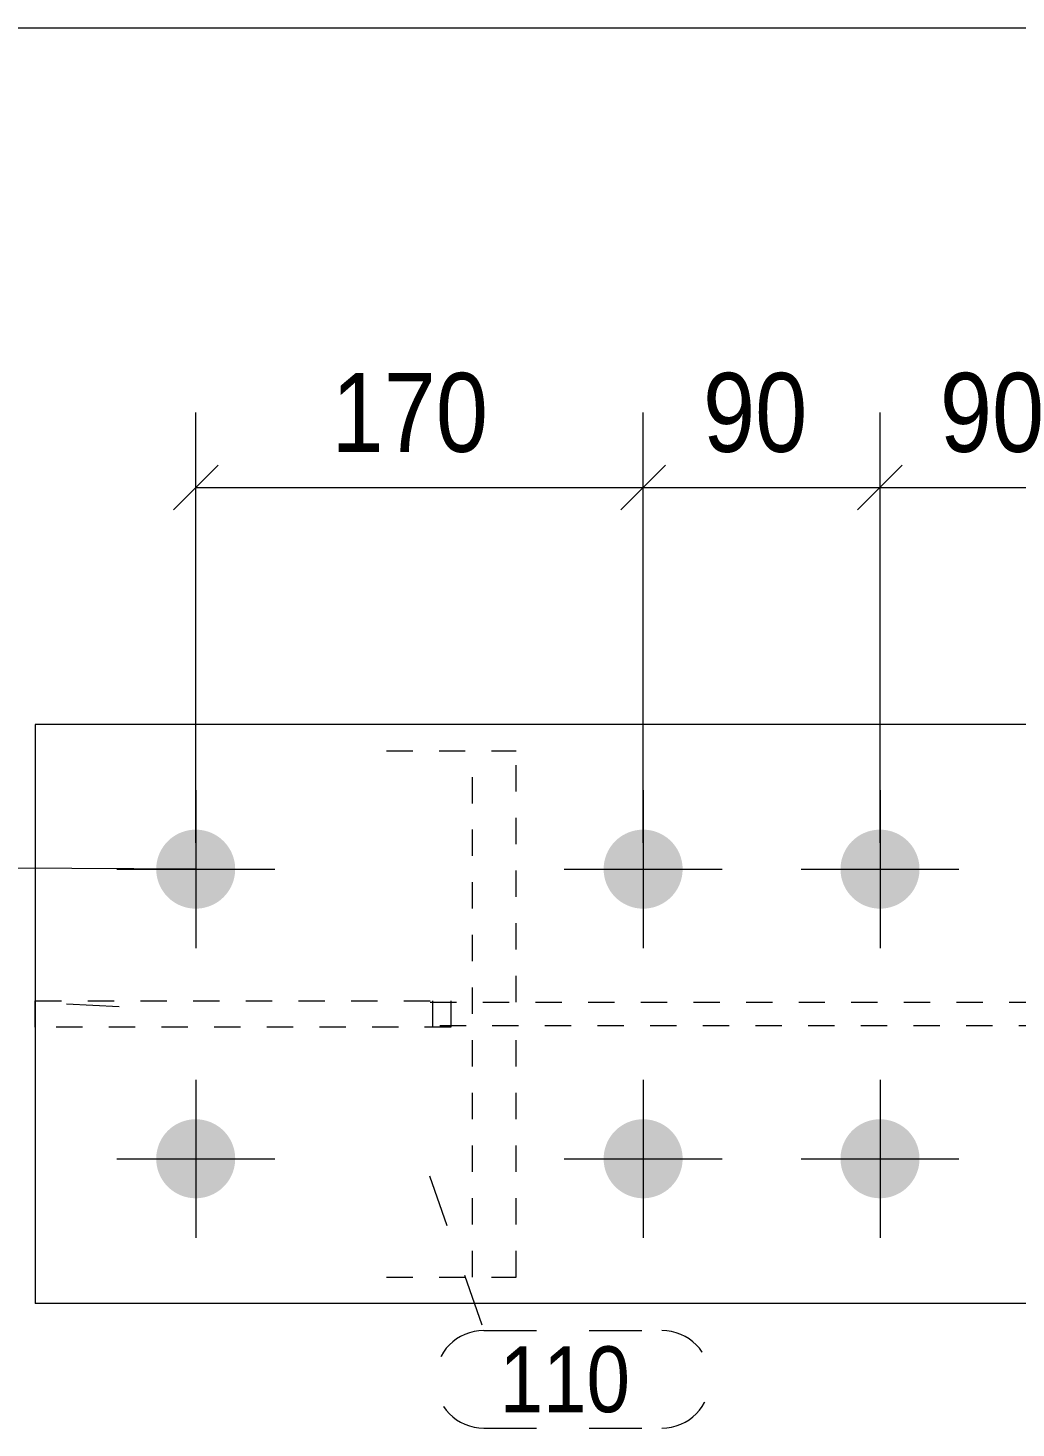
# Model space of a CAD drawing. Header units: millimetres. Extents: x 2 to 579, y 1 to 825.
# Drawn here: x 175.2 to 212.7, y 771.8 to 825 of the extents above; entities that cross this region are included whole.
import ezdxf

# ---------------------------------------------------------------- set-up
doc = ezdxf.new("R2010")
doc.units = ezdxf.units.MM
for name, pattern in [('XKITLINE00', [0]), ('XKITLINE01', [4, 1, -1, 1, -1]), ('XKITLINE02', [4, 2, -2]), ('XKITLINE03', [6, 3, -1, 1, -1])]:
    doc.linetypes.add(name, pattern=pattern)
for name, color, linetype, lineweight in [('Bolt', 3, 'Continuous', 0), ('BoltMark', 7, 'Continuous', 0), ('Dimensions', 7, 'Continuous', 0), ('DrawingSheet', 5, 'Continuous', 0), ('Part', 2, 'Continuous', 0), ('PartMark', 7, 'Continuous', 0)]:
    doc.layers.add(name, color=color, linetype=linetype, lineweight=lineweight)
doc.styles.add('ARIAL', font='ARIAL.TTF')
doc.styles.add('ARIAL_NARROW', font='ARIALN.TTF')

# ---------------------------------------------------------------- blocks, each defined once
blk = doc.blocks.new('*A39')
at = {"layer": 'Bolt'}
for points in [[(181.608, 794.55), (181.645, 794.548), (181.681, 794.546), (181.718, 794.543), (181.755, 794.539), (181.791, 794.534), (181.827, 794.528), (181.864, 794.521), (181.9, 794.514), (181.935, 794.505), (181.971, 794.496), (182.006, 794.485), (182.041, 794.474), (182.076, 794.462), (182.111, 794.449), (182.145, 794.436), (182.179, 794.421), (182.212, 794.406), (182.245, 794.39), (182.278, 794.373), (182.31, 794.355), (182.342, 794.337), (182.373, 794.317), (182.404, 794.297), (182.435, 794.276), (182.465, 794.255), (182.494, 794.233), (182.523, 794.21), (182.551, 794.186), (182.578, 794.161), (182.605, 794.136), (182.632, 794.111), (182.657, 794.084), (182.682, 794.057), (182.707, 794.03), (182.73, 794.002), (182.753, 793.973), (182.776, 793.944), (182.797, 793.914), (182.818, 793.883), (182.838, 793.852), (182.858, 793.821), (182.876, 793.789), (182.894, 793.757), (182.911, 793.724), (182.927, 793.691), (182.942, 793.658), (182.957, 793.624), (182.97, 793.59), (182.983, 793.555), (182.995, 793.521), (183.006, 793.485), (183.017, 793.45), (183.026, 793.414), (183.035, 793.379), (183.042, 793.343), (183.049, 793.306), (183.055, 793.27), (183.06, 793.234), (183.064, 793.197), (183.067, 793.16), (183.069, 793.124), (183.07, 793.087), (183.071, 793.05), (183.07, 793.013), (183.069, 792.976), (183.067, 792.94), (183.064, 792.903), (183.06, 792.866), (183.055, 792.83), (183.049, 792.794), (183.042, 792.757), (183.035, 792.721), (183.026, 792.686), (183.017, 792.65), (183.006, 792.615), (182.995, 792.579), (182.983, 792.545), (182.97, 792.51), (182.957, 792.476), (182.942, 792.442), (182.927, 792.409), (182.911, 792.376), (182.894, 792.343), (182.876, 792.311), (182.858, 792.279), (182.838, 792.248), (182.818, 792.217), (182.797, 792.186), (182.776, 792.156), (182.753, 792.127), (182.73, 792.098), (182.707, 792.07), (182.682, 792.043), (182.657, 792.016), (182.632, 791.989), (182.605, 791.964), (182.578, 791.939), (182.551, 791.914), (182.523, 791.89), (182.494, 791.867), (182.465, 791.845), (182.435, 791.824), (182.404, 791.803), (182.373, 791.783), (182.342, 791.763), (182.31, 791.745), (182.278, 791.727), (182.245, 791.71), (182.212, 791.694), (182.179, 791.679), (182.145, 791.664), (182.111, 791.651), (182.076, 791.638), (182.041, 791.626), (182.006, 791.615), (181.971, 791.604), (181.935, 791.595), (181.9, 791.586), (181.864, 791.579), (181.827, 791.572), (181.791, 791.566), (181.755, 791.561), (181.718, 791.557), (181.681, 791.554), (181.645, 791.552), (181.608, 791.55), (181.571, 791.55), (181.534, 791.55), (181.497, 791.552), (181.461, 791.554), (181.424, 791.557), (181.387, 791.561), (181.351, 791.566), (181.315, 791.572), (181.278, 791.579), (181.242, 791.586), (181.206, 791.595), (181.171, 791.604), (181.136, 791.615), (181.1, 791.626), (181.066, 791.638), (181.031, 791.651), (180.997, 791.664), (180.963, 791.679), (180.93, 791.694), (180.897, 791.71), (180.864, 791.727), (180.832, 791.745), (180.8, 791.763), (180.768, 791.783), (180.738, 791.803), (180.707, 791.824), (180.677, 791.845), (180.648, 791.867), (180.619, 791.89), (180.591, 791.914), (180.564, 791.939), (180.537, 791.964), (180.51, 791.989), (180.485, 792.016), (180.46, 792.043), (180.435, 792.07), (180.411, 792.098), (180.388, 792.127), (180.366, 792.156), (180.345, 792.186), (180.324, 792.217), (180.304, 792.248), (180.284, 792.279), (180.266, 792.311), (180.248, 792.343), (180.231, 792.376), (180.215, 792.409), (180.2, 792.442), (180.185, 792.476), (180.171, 792.51), (180.159, 792.545), (180.147, 792.579), (180.136, 792.615), (180.125, 792.65), (180.116, 792.686), (180.107, 792.721), (180.1, 792.757), (180.093, 792.794), (180.087, 792.83), (180.082, 792.866), (180.078, 792.903), (180.075, 792.94), (180.073, 792.976), (180.071, 793.013), (180.071, 793.05), (180.071, 793.087), (180.073, 793.124), (180.075, 793.16), (180.078, 793.197), (180.082, 793.234), (180.087, 793.27), (180.093, 793.306), (180.1, 793.343), (180.107, 793.379), (180.116, 793.414), (180.125, 793.45), (180.136, 793.485), (180.147, 793.521), (180.159, 793.555), (180.171, 793.59), (180.185, 793.624), (180.2, 793.658), (180.215, 793.691), (180.231, 793.724), (180.248, 793.757), (180.266, 793.789), (180.284, 793.821), (180.304, 793.852), (180.324, 793.883), (180.345, 793.914), (180.366, 793.944), (180.388, 793.973), (180.411, 794.002), (180.435, 794.03), (180.46, 794.057), (180.485, 794.084), (180.51, 794.111), (180.537, 794.136), (180.564, 794.161), (180.591, 794.186), (180.619, 794.21), (180.648, 794.233), (180.677, 794.255), (180.707, 794.276), (180.738, 794.297), (180.768, 794.317), (180.8, 794.337), (180.832, 794.355), (180.864, 794.373), (180.897, 794.39), (180.93, 794.406), (180.963, 794.421), (180.997, 794.436), (181.031, 794.449), (181.066, 794.462), (181.1, 794.474), (181.136, 794.485), (181.171, 794.496), (181.206, 794.505), (181.242, 794.514), (181.278, 794.521), (181.315, 794.528), (181.351, 794.534), (181.387, 794.539), (181.424, 794.543), (181.461, 794.546), (181.497, 794.548), (181.534, 794.55), (181.571, 794.55)], [(198.608, 794.55), (198.645, 794.548), (198.681, 794.546), (198.718, 794.543), (198.755, 794.539), (198.791, 794.534), (198.827, 794.528), (198.864, 794.521), (198.9, 794.514), (198.935, 794.505), (198.971, 794.496), (199.006, 794.485), (199.041, 794.474), (199.076, 794.462), (199.111, 794.449), (199.145, 794.436), (199.179, 794.421), (199.212, 794.406), (199.245, 794.39), (199.278, 794.373), (199.31, 794.355), (199.342, 794.337), (199.373, 794.317), (199.404, 794.297), (199.435, 794.276), (199.465, 794.255), (199.494, 794.233), (199.523, 794.21), (199.551, 794.186), (199.578, 794.161), (199.605, 794.136), (199.632, 794.111), (199.657, 794.084), (199.682, 794.057), (199.707, 794.03), (199.73, 794.002), (199.753, 793.973), (199.776, 793.944), (199.797, 793.914), (199.818, 793.883), (199.838, 793.852), (199.858, 793.821), (199.876, 793.789), (199.894, 793.757), (199.911, 793.724), (199.927, 793.691), (199.942, 793.658), (199.957, 793.624), (199.97, 793.59), (199.983, 793.555), (199.995, 793.521), (200.006, 793.485), (200.017, 793.45), (200.026, 793.414), (200.035, 793.379), (200.042, 793.343), (200.049, 793.306), (200.055, 793.27), (200.06, 793.234), (200.064, 793.197), (200.067, 793.16), (200.069, 793.124), (200.07, 793.087), (200.071, 793.05), (200.07, 793.013), (200.069, 792.976), (200.067, 792.94), (200.064, 792.903), (200.06, 792.866), (200.055, 792.83), (200.049, 792.794), (200.042, 792.757), (200.035, 792.721), (200.026, 792.686), (200.017, 792.65), (200.006, 792.615), (199.995, 792.579), (199.983, 792.545), (199.97, 792.51), (199.957, 792.476), (199.942, 792.442), (199.927, 792.409), (199.911, 792.376), (199.894, 792.343), (199.876, 792.311), (199.858, 792.279), (199.838, 792.248), (199.818, 792.217), (199.797, 792.186), (199.776, 792.156), (199.753, 792.127), (199.73, 792.098), (199.707, 792.07), (199.682, 792.043), (199.657, 792.016), (199.632, 791.989), (199.605, 791.964), (199.578, 791.939), (199.551, 791.914), (199.523, 791.89), (199.494, 791.867), (199.465, 791.845), (199.435, 791.824), (199.404, 791.803), (199.373, 791.783), (199.342, 791.763), (199.31, 791.745), (199.278, 791.727), (199.245, 791.71), (199.212, 791.694), (199.179, 791.679), (199.145, 791.664), (199.111, 791.651), (199.076, 791.638), (199.041, 791.626), (199.006, 791.615), (198.971, 791.604), (198.935, 791.595), (198.9, 791.586), (198.864, 791.579), (198.827, 791.572), (198.791, 791.566), (198.755, 791.561), (198.718, 791.557), (198.681, 791.554), (198.645, 791.552), (198.608, 791.55), (198.571, 791.55), (198.534, 791.55), (198.497, 791.552), (198.461, 791.554), (198.424, 791.557), (198.387, 791.561), (198.351, 791.566), (198.315, 791.572), (198.278, 791.579), (198.242, 791.586), (198.206, 791.595), (198.171, 791.604), (198.136, 791.615), (198.1, 791.626), (198.066, 791.638), (198.031, 791.651), (197.997, 791.664), (197.963, 791.679), (197.93, 791.694), (197.897, 791.71), (197.864, 791.727), (197.832, 791.745), (197.8, 791.763), (197.768, 791.783), (197.738, 791.803), (197.707, 791.824), (197.677, 791.845), (197.648, 791.867), (197.619, 791.89), (197.591, 791.914), (197.564, 791.939), (197.537, 791.964), (197.51, 791.989), (197.485, 792.016), (197.46, 792.043), (197.435, 792.07), (197.411, 792.098), (197.388, 792.127), (197.366, 792.156), (197.345, 792.186), (197.324, 792.217), (197.304, 792.248), (197.284, 792.279), (197.266, 792.311), (197.248, 792.343), (197.231, 792.376), (197.215, 792.409), (197.2, 792.442), (197.185, 792.476), (197.171, 792.51), (197.159, 792.545), (197.147, 792.579), (197.136, 792.615), (197.125, 792.65), (197.116, 792.686), (197.107, 792.721), (197.1, 792.757), (197.093, 792.794), (197.087, 792.83), (197.082, 792.866), (197.078, 792.903), (197.075, 792.94), (197.073, 792.976), (197.071, 793.013), (197.071, 793.05), (197.071, 793.087), (197.073, 793.124), (197.075, 793.16), (197.078, 793.197), (197.082, 793.234), (197.087, 793.27), (197.093, 793.306), (197.1, 793.343), (197.107, 793.379), (197.116, 793.414), (197.125, 793.45), (197.136, 793.485), (197.147, 793.521), (197.159, 793.555), (197.171, 793.59), (197.185, 793.624), (197.2, 793.658), (197.215, 793.691), (197.231, 793.724), (197.248, 793.757), (197.266, 793.789), (197.284, 793.821), (197.304, 793.852), (197.324, 793.883), (197.345, 793.914), (197.366, 793.944), (197.388, 793.973), (197.411, 794.002), (197.435, 794.03), (197.46, 794.057), (197.485, 794.084), (197.51, 794.111), (197.537, 794.136), (197.564, 794.161), (197.591, 794.186), (197.619, 794.21), (197.648, 794.233), (197.677, 794.255), (197.707, 794.276), (197.738, 794.297), (197.768, 794.317), (197.8, 794.337), (197.832, 794.355), (197.864, 794.373), (197.897, 794.39), (197.93, 794.406), (197.963, 794.421), (197.997, 794.436), (198.031, 794.449), (198.066, 794.462), (198.1, 794.474), (198.136, 794.485), (198.171, 794.496), (198.206, 794.505), (198.242, 794.514), (198.278, 794.521), (198.315, 794.528), (198.351, 794.534), (198.387, 794.539), (198.424, 794.543), (198.461, 794.546), (198.497, 794.548), (198.534, 794.55), (198.571, 794.55)], [(207.608, 794.55), (207.645, 794.548), (207.681, 794.546), (207.718, 794.543), (207.755, 794.539), (207.791, 794.534), (207.827, 794.528), (207.864, 794.521), (207.9, 794.514), (207.935, 794.505), (207.971, 794.496), (208.006, 794.485), (208.041, 794.474), (208.076, 794.462), (208.111, 794.449), (208.145, 794.436), (208.179, 794.421), (208.212, 794.406), (208.245, 794.39), (208.278, 794.373), (208.31, 794.355), (208.342, 794.337), (208.373, 794.317), (208.404, 794.297), (208.435, 794.276), (208.465, 794.255), (208.494, 794.233), (208.523, 794.21), (208.551, 794.186), (208.578, 794.161), (208.605, 794.136), (208.632, 794.111), (208.657, 794.084), (208.682, 794.057), (208.707, 794.03), (208.73, 794.002), (208.753, 793.973), (208.776, 793.944), (208.797, 793.914), (208.818, 793.883), (208.838, 793.852), (208.858, 793.821), (208.876, 793.789), (208.894, 793.757), (208.911, 793.724), (208.927, 793.691), (208.942, 793.658), (208.957, 793.624), (208.97, 793.59), (208.983, 793.555), (208.995, 793.521), (209.006, 793.485), (209.017, 793.45), (209.026, 793.414), (209.035, 793.379), (209.042, 793.343), (209.049, 793.306), (209.055, 793.27), (209.06, 793.234), (209.064, 793.197), (209.067, 793.16), (209.069, 793.124), (209.07, 793.087), (209.071, 793.05), (209.07, 793.013), (209.069, 792.976), (209.067, 792.94), (209.064, 792.903), (209.06, 792.866), (209.055, 792.83), (209.049, 792.794), (209.042, 792.757), (209.035, 792.721), (209.026, 792.686), (209.017, 792.65), (209.006, 792.615), (208.995, 792.579), (208.983, 792.545), (208.97, 792.51), (208.957, 792.476), (208.942, 792.442), (208.927, 792.409), (208.911, 792.376), (208.894, 792.343), (208.876, 792.311), (208.858, 792.279), (208.838, 792.248), (208.818, 792.217), (208.797, 792.186), (208.776, 792.156), (208.753, 792.127), (208.73, 792.098), (208.707, 792.07), (208.682, 792.043), (208.657, 792.016), (208.632, 791.989), (208.605, 791.964), (208.578, 791.939), (208.551, 791.914), (208.523, 791.89), (208.494, 791.867), (208.465, 791.845), (208.435, 791.824), (208.404, 791.803), (208.373, 791.783), (208.342, 791.763), (208.31, 791.745), (208.278, 791.727), (208.245, 791.71), (208.212, 791.694), (208.179, 791.679), (208.145, 791.664), (208.111, 791.651), (208.076, 791.638), (208.041, 791.626), (208.006, 791.615), (207.971, 791.604), (207.935, 791.595), (207.9, 791.586), (207.864, 791.579), (207.827, 791.572), (207.791, 791.566), (207.755, 791.561), (207.718, 791.557), (207.681, 791.554), (207.645, 791.552), (207.608, 791.55), (207.571, 791.55), (207.534, 791.55), (207.497, 791.552), (207.461, 791.554), (207.424, 791.557), (207.387, 791.561), (207.351, 791.566), (207.315, 791.572), (207.278, 791.579), (207.242, 791.586), (207.206, 791.595), (207.171, 791.604), (207.136, 791.615), (207.1, 791.626), (207.066, 791.638), (207.031, 791.651), (206.997, 791.664), (206.963, 791.679), (206.93, 791.694), (206.897, 791.71), (206.864, 791.727), (206.832, 791.745), (206.8, 791.763), (206.768, 791.783), (206.738, 791.803), (206.707, 791.824), (206.677, 791.845), (206.648, 791.867), (206.619, 791.89), (206.591, 791.914), (206.564, 791.939), (206.537, 791.964), (206.51, 791.989), (206.485, 792.016), (206.46, 792.043), (206.435, 792.07), (206.411, 792.098), (206.388, 792.127), (206.366, 792.156), (206.345, 792.186), (206.324, 792.217), (206.304, 792.248), (206.284, 792.279), (206.266, 792.311), (206.248, 792.343), (206.231, 792.376), (206.215, 792.409), (206.2, 792.442), (206.185, 792.476), (206.171, 792.51), (206.159, 792.545), (206.147, 792.579), (206.136, 792.615), (206.125, 792.65), (206.116, 792.686), (206.107, 792.721), (206.1, 792.757), (206.093, 792.794), (206.087, 792.83), (206.082, 792.866), (206.078, 792.903), (206.075, 792.94), (206.073, 792.976), (206.071, 793.013), (206.071, 793.05), (206.071, 793.087), (206.073, 793.124), (206.075, 793.16), (206.078, 793.197), (206.082, 793.234), (206.087, 793.27), (206.093, 793.306), (206.1, 793.343), (206.107, 793.379), (206.116, 793.414), (206.125, 793.45), (206.136, 793.485), (206.147, 793.521), (206.159, 793.555), (206.171, 793.59), (206.185, 793.624), (206.2, 793.658), (206.215, 793.691), (206.231, 793.724), (206.248, 793.757), (206.266, 793.789), (206.284, 793.821), (206.304, 793.852), (206.324, 793.883), (206.345, 793.914), (206.366, 793.944), (206.388, 793.973), (206.411, 794.002), (206.435, 794.03), (206.46, 794.057), (206.485, 794.084), (206.51, 794.111), (206.537, 794.136), (206.564, 794.161), (206.591, 794.186), (206.619, 794.21), (206.648, 794.233), (206.677, 794.255), (206.707, 794.276), (206.738, 794.297), (206.768, 794.317), (206.8, 794.337), (206.832, 794.355), (206.864, 794.373), (206.897, 794.39), (206.93, 794.406), (206.963, 794.421), (206.997, 794.436), (207.031, 794.449), (207.066, 794.462), (207.1, 794.474), (207.136, 794.485), (207.171, 794.496), (207.206, 794.505), (207.242, 794.514), (207.278, 794.521), (207.315, 794.528), (207.351, 794.534), (207.387, 794.539), (207.424, 794.543), (207.461, 794.546), (207.497, 794.548), (207.534, 794.55), (207.571, 794.55)], [(181.608, 783.55), (181.645, 783.548), (181.681, 783.546), (181.718, 783.543), (181.755, 783.539), (181.791, 783.534), (181.827, 783.528), (181.864, 783.521), (181.9, 783.514), (181.935, 783.505), (181.971, 783.496), (182.006, 783.485), (182.041, 783.474), (182.076, 783.462), (182.111, 783.449), (182.145, 783.436), (182.179, 783.421), (182.212, 783.406), (182.245, 783.39), (182.278, 783.373), (182.31, 783.355), (182.342, 783.337), (182.373, 783.317), (182.404, 783.297), (182.435, 783.276), (182.465, 783.255), (182.494, 783.233), (182.523, 783.21), (182.551, 783.186), (182.578, 783.161), (182.605, 783.136), (182.632, 783.111), (182.657, 783.084), (182.682, 783.057), (182.707, 783.03), (182.73, 783.002), (182.753, 782.973), (182.776, 782.944), (182.797, 782.914), (182.818, 782.883), (182.838, 782.852), (182.858, 782.821), (182.876, 782.789), (182.894, 782.757), (182.911, 782.724), (182.927, 782.691), (182.942, 782.658), (182.957, 782.624), (182.97, 782.59), (182.983, 782.555), (182.995, 782.521), (183.006, 782.485), (183.017, 782.45), (183.026, 782.414), (183.035, 782.379), (183.042, 782.343), (183.049, 782.306), (183.055, 782.27), (183.06, 782.234), (183.064, 782.197), (183.067, 782.16), (183.069, 782.124), (183.07, 782.087), (183.071, 782.05), (183.07, 782.013), (183.069, 781.976), (183.067, 781.94), (183.064, 781.903), (183.06, 781.866), (183.055, 781.83), (183.049, 781.794), (183.042, 781.757), (183.035, 781.721), (183.026, 781.686), (183.017, 781.65), (183.006, 781.615), (182.995, 781.579), (182.983, 781.545), (182.97, 781.51), (182.957, 781.476), (182.942, 781.442), (182.927, 781.409), (182.911, 781.376), (182.894, 781.343), (182.876, 781.311), (182.858, 781.279), (182.838, 781.248), (182.818, 781.217), (182.797, 781.186), (182.776, 781.156), (182.753, 781.127), (182.73, 781.098), (182.707, 781.07), (182.682, 781.043), (182.657, 781.016), (182.632, 780.989), (182.605, 780.964), (182.578, 780.939), (182.551, 780.914), (182.523, 780.89), (182.494, 780.867), (182.465, 780.845), (182.435, 780.824), (182.404, 780.803), (182.373, 780.783), (182.342, 780.763), (182.31, 780.745), (182.278, 780.727), (182.245, 780.71), (182.212, 780.694), (182.179, 780.679), (182.145, 780.664), (182.111, 780.651), (182.076, 780.638), (182.041, 780.626), (182.006, 780.615), (181.971, 780.604), (181.935, 780.595), (181.9, 780.586), (181.864, 780.579), (181.827, 780.572), (181.791, 780.566), (181.755, 780.561), (181.718, 780.557), (181.681, 780.554), (181.645, 780.552), (181.608, 780.55), (181.571, 780.55), (181.534, 780.55), (181.497, 780.552), (181.461, 780.554), (181.424, 780.557), (181.387, 780.561), (181.351, 780.566), (181.315, 780.572), (181.278, 780.579), (181.242, 780.586), (181.206, 780.595), (181.171, 780.604), (181.136, 780.615), (181.1, 780.626), (181.066, 780.638), (181.031, 780.651), (180.997, 780.664), (180.963, 780.679), (180.93, 780.694), (180.897, 780.71), (180.864, 780.727), (180.832, 780.745), (180.8, 780.763), (180.768, 780.783), (180.738, 780.803), (180.707, 780.824), (180.677, 780.845), (180.648, 780.867), (180.619, 780.89), (180.591, 780.914), (180.564, 780.939), (180.537, 780.964), (180.51, 780.989), (180.485, 781.016), (180.46, 781.043), (180.435, 781.07), (180.411, 781.098), (180.388, 781.127), (180.366, 781.156), (180.345, 781.186), (180.324, 781.217), (180.304, 781.248), (180.284, 781.279), (180.266, 781.311), (180.248, 781.343), (180.231, 781.376), (180.215, 781.409), (180.2, 781.442), (180.185, 781.476), (180.171, 781.51), (180.159, 781.545), (180.147, 781.579), (180.136, 781.615), (180.125, 781.65), (180.116, 781.686), (180.107, 781.721), (180.1, 781.757), (180.093, 781.794), (180.087, 781.83), (180.082, 781.866), (180.078, 781.903), (180.075, 781.94), (180.073, 781.976), (180.071, 782.013), (180.071, 782.05), (180.071, 782.087), (180.073, 782.124), (180.075, 782.16), (180.078, 782.197), (180.082, 782.234), (180.087, 782.27), (180.093, 782.306), (180.1, 782.343), (180.107, 782.379), (180.116, 782.414), (180.125, 782.45), (180.136, 782.485), (180.147, 782.521), (180.159, 782.555), (180.171, 782.59), (180.185, 782.624), (180.2, 782.658), (180.215, 782.691), (180.231, 782.724), (180.248, 782.757), (180.266, 782.789), (180.284, 782.821), (180.304, 782.852), (180.324, 782.883), (180.345, 782.914), (180.366, 782.944), (180.388, 782.973), (180.411, 783.002), (180.435, 783.03), (180.46, 783.057), (180.485, 783.084), (180.51, 783.111), (180.537, 783.136), (180.564, 783.161), (180.591, 783.186), (180.619, 783.21), (180.648, 783.233), (180.677, 783.255), (180.707, 783.276), (180.738, 783.297), (180.768, 783.317), (180.8, 783.337), (180.832, 783.355), (180.864, 783.373), (180.897, 783.39), (180.93, 783.406), (180.963, 783.421), (180.997, 783.436), (181.031, 783.449), (181.066, 783.462), (181.1, 783.474), (181.136, 783.485), (181.171, 783.496), (181.206, 783.505), (181.242, 783.514), (181.278, 783.521), (181.315, 783.528), (181.351, 783.534), (181.387, 783.539), (181.424, 783.543), (181.461, 783.546), (181.497, 783.548), (181.534, 783.55), (181.571, 783.55)], [(198.608, 783.55), (198.645, 783.548), (198.681, 783.546), (198.718, 783.543), (198.755, 783.539), (198.791, 783.534), (198.827, 783.528), (198.864, 783.521), (198.9, 783.514), (198.935, 783.505), (198.971, 783.496), (199.006, 783.485), (199.041, 783.474), (199.076, 783.462), (199.111, 783.449), (199.145, 783.436), (199.179, 783.421), (199.212, 783.406), (199.245, 783.39), (199.278, 783.373), (199.31, 783.355), (199.342, 783.337), (199.373, 783.317), (199.404, 783.297), (199.435, 783.276), (199.465, 783.255), (199.494, 783.233), (199.523, 783.21), (199.551, 783.186), (199.578, 783.161), (199.605, 783.136), (199.632, 783.111), (199.657, 783.084), (199.682, 783.057), (199.707, 783.03), (199.73, 783.002), (199.753, 782.973), (199.776, 782.944), (199.797, 782.914), (199.818, 782.883), (199.838, 782.852), (199.858, 782.821), (199.876, 782.789), (199.894, 782.757), (199.911, 782.724), (199.927, 782.691), (199.942, 782.658), (199.957, 782.624), (199.97, 782.59), (199.983, 782.555), (199.995, 782.521), (200.006, 782.485), (200.017, 782.45), (200.026, 782.414), (200.035, 782.379), (200.042, 782.343), (200.049, 782.306), (200.055, 782.27), (200.06, 782.234), (200.064, 782.197), (200.067, 782.16), (200.069, 782.124), (200.07, 782.087), (200.071, 782.05), (200.07, 782.013), (200.069, 781.976), (200.067, 781.94), (200.064, 781.903), (200.06, 781.866), (200.055, 781.83), (200.049, 781.794), (200.042, 781.757), (200.035, 781.721), (200.026, 781.686), (200.017, 781.65), (200.006, 781.615), (199.995, 781.579), (199.983, 781.545), (199.97, 781.51), (199.957, 781.476), (199.942, 781.442), (199.927, 781.409), (199.911, 781.376), (199.894, 781.343), (199.876, 781.311), (199.858, 781.279), (199.838, 781.248), (199.818, 781.217), (199.797, 781.186), (199.776, 781.156), (199.753, 781.127), (199.73, 781.098), (199.707, 781.07), (199.682, 781.043), (199.657, 781.016), (199.632, 780.989), (199.605, 780.964), (199.578, 780.939), (199.551, 780.914), (199.523, 780.89), (199.494, 780.867), (199.465, 780.845), (199.435, 780.824), (199.404, 780.803), (199.373, 780.783), (199.342, 780.763), (199.31, 780.745), (199.278, 780.727), (199.245, 780.71), (199.212, 780.694), (199.179, 780.679), (199.145, 780.664), (199.111, 780.651), (199.076, 780.638), (199.041, 780.626), (199.006, 780.615), (198.971, 780.604), (198.935, 780.595), (198.9, 780.586), (198.864, 780.579), (198.827, 780.572), (198.791, 780.566), (198.755, 780.561), (198.718, 780.557), (198.681, 780.554), (198.645, 780.552), (198.608, 780.55), (198.571, 780.55), (198.534, 780.55), (198.497, 780.552), (198.461, 780.554), (198.424, 780.557), (198.387, 780.561), (198.351, 780.566), (198.315, 780.572), (198.278, 780.579), (198.242, 780.586), (198.206, 780.595), (198.171, 780.604), (198.136, 780.615), (198.1, 780.626), (198.066, 780.638), (198.031, 780.651), (197.997, 780.664), (197.963, 780.679), (197.93, 780.694), (197.897, 780.71), (197.864, 780.727), (197.832, 780.745), (197.8, 780.763), (197.768, 780.783), (197.738, 780.803), (197.707, 780.824), (197.677, 780.845), (197.648, 780.867), (197.619, 780.89), (197.591, 780.914), (197.564, 780.939), (197.537, 780.964), (197.51, 780.989), (197.485, 781.016), (197.46, 781.043), (197.435, 781.07), (197.411, 781.098), (197.388, 781.127), (197.366, 781.156), (197.345, 781.186), (197.324, 781.217), (197.304, 781.248), (197.284, 781.279), (197.266, 781.311), (197.248, 781.343), (197.231, 781.376), (197.215, 781.409), (197.2, 781.442), (197.185, 781.476), (197.171, 781.51), (197.159, 781.545), (197.147, 781.579), (197.136, 781.615), (197.125, 781.65), (197.116, 781.686), (197.107, 781.721), (197.1, 781.757), (197.093, 781.794), (197.087, 781.83), (197.082, 781.866), (197.078, 781.903), (197.075, 781.94), (197.073, 781.976), (197.071, 782.013), (197.071, 782.05), (197.071, 782.087), (197.073, 782.124), (197.075, 782.16), (197.078, 782.197), (197.082, 782.234), (197.087, 782.27), (197.093, 782.306), (197.1, 782.343), (197.107, 782.379), (197.116, 782.414), (197.125, 782.45), (197.136, 782.485), (197.147, 782.521), (197.159, 782.555), (197.171, 782.59), (197.185, 782.624), (197.2, 782.658), (197.215, 782.691), (197.231, 782.724), (197.248, 782.757), (197.266, 782.789), (197.284, 782.821), (197.304, 782.852), (197.324, 782.883), (197.345, 782.914), (197.366, 782.944), (197.388, 782.973), (197.411, 783.002), (197.435, 783.03), (197.46, 783.057), (197.485, 783.084), (197.51, 783.111), (197.537, 783.136), (197.564, 783.161), (197.591, 783.186), (197.619, 783.21), (197.648, 783.233), (197.677, 783.255), (197.707, 783.276), (197.738, 783.297), (197.768, 783.317), (197.8, 783.337), (197.832, 783.355), (197.864, 783.373), (197.897, 783.39), (197.93, 783.406), (197.963, 783.421), (197.997, 783.436), (198.031, 783.449), (198.066, 783.462), (198.1, 783.474), (198.136, 783.485), (198.171, 783.496), (198.206, 783.505), (198.242, 783.514), (198.278, 783.521), (198.315, 783.528), (198.351, 783.534), (198.387, 783.539), (198.424, 783.543), (198.461, 783.546), (198.497, 783.548), (198.534, 783.55), (198.571, 783.55)], [(207.608, 783.55), (207.645, 783.548), (207.681, 783.546), (207.718, 783.543), (207.755, 783.539), (207.791, 783.534), (207.827, 783.528), (207.864, 783.521), (207.9, 783.514), (207.935, 783.505), (207.971, 783.496), (208.006, 783.485), (208.041, 783.474), (208.076, 783.462), (208.111, 783.449), (208.145, 783.436), (208.179, 783.421), (208.212, 783.406), (208.245, 783.39), (208.278, 783.373), (208.31, 783.355), (208.342, 783.337), (208.373, 783.317), (208.404, 783.297), (208.435, 783.276), (208.465, 783.255), (208.494, 783.233), (208.523, 783.21), (208.551, 783.186), (208.578, 783.161), (208.605, 783.136), (208.632, 783.111), (208.657, 783.084), (208.682, 783.057), (208.707, 783.03), (208.73, 783.002), (208.753, 782.973), (208.776, 782.944), (208.797, 782.914), (208.818, 782.883), (208.838, 782.852), (208.858, 782.821), (208.876, 782.789), (208.894, 782.757), (208.911, 782.724), (208.927, 782.691), (208.942, 782.658), (208.957, 782.624), (208.97, 782.59), (208.983, 782.555), (208.995, 782.521), (209.006, 782.485), (209.017, 782.45), (209.026, 782.414), (209.035, 782.379), (209.042, 782.343), (209.049, 782.306), (209.055, 782.27), (209.06, 782.234), (209.064, 782.197), (209.067, 782.16), (209.069, 782.124), (209.07, 782.087), (209.071, 782.05), (209.07, 782.013), (209.069, 781.976), (209.067, 781.94), (209.064, 781.903), (209.06, 781.866), (209.055, 781.83), (209.049, 781.794), (209.042, 781.757), (209.035, 781.721), (209.026, 781.686), (209.017, 781.65), (209.006, 781.615), (208.995, 781.579), (208.983, 781.545), (208.97, 781.51), (208.957, 781.476), (208.942, 781.442), (208.927, 781.409), (208.911, 781.376), (208.894, 781.343), (208.876, 781.311), (208.858, 781.279), (208.838, 781.248), (208.818, 781.217), (208.797, 781.186), (208.776, 781.156), (208.753, 781.127), (208.73, 781.098), (208.707, 781.07), (208.682, 781.043), (208.657, 781.016), (208.632, 780.989), (208.605, 780.964), (208.578, 780.939), (208.551, 780.914), (208.523, 780.89), (208.494, 780.867), (208.465, 780.845), (208.435, 780.824), (208.404, 780.803), (208.373, 780.783), (208.342, 780.763), (208.31, 780.745), (208.278, 780.727), (208.245, 780.71), (208.212, 780.694), (208.179, 780.679), (208.145, 780.664), (208.111, 780.651), (208.076, 780.638), (208.041, 780.626), (208.006, 780.615), (207.971, 780.604), (207.935, 780.595), (207.9, 780.586), (207.864, 780.579), (207.827, 780.572), (207.791, 780.566), (207.755, 780.561), (207.718, 780.557), (207.681, 780.554), (207.645, 780.552), (207.608, 780.55), (207.571, 780.55), (207.534, 780.55), (207.497, 780.552), (207.461, 780.554), (207.424, 780.557), (207.387, 780.561), (207.351, 780.566), (207.315, 780.572), (207.278, 780.579), (207.242, 780.586), (207.206, 780.595), (207.171, 780.604), (207.136, 780.615), (207.1, 780.626), (207.066, 780.638), (207.031, 780.651), (206.997, 780.664), (206.963, 780.679), (206.93, 780.694), (206.897, 780.71), (206.864, 780.727), (206.832, 780.745), (206.8, 780.763), (206.768, 780.783), (206.738, 780.803), (206.707, 780.824), (206.677, 780.845), (206.648, 780.867), (206.619, 780.89), (206.591, 780.914), (206.564, 780.939), (206.537, 780.964), (206.51, 780.989), (206.485, 781.016), (206.46, 781.043), (206.435, 781.07), (206.411, 781.098), (206.388, 781.127), (206.366, 781.156), (206.345, 781.186), (206.324, 781.217), (206.304, 781.248), (206.284, 781.279), (206.266, 781.311), (206.248, 781.343), (206.231, 781.376), (206.215, 781.409), (206.2, 781.442), (206.185, 781.476), (206.171, 781.51), (206.159, 781.545), (206.147, 781.579), (206.136, 781.615), (206.125, 781.65), (206.116, 781.686), (206.107, 781.721), (206.1, 781.757), (206.093, 781.794), (206.087, 781.83), (206.082, 781.866), (206.078, 781.903), (206.075, 781.94), (206.073, 781.976), (206.071, 782.013), (206.071, 782.05), (206.071, 782.087), (206.073, 782.124), (206.075, 782.16), (206.078, 782.197), (206.082, 782.234), (206.087, 782.27), (206.093, 782.306), (206.1, 782.343), (206.107, 782.379), (206.116, 782.414), (206.125, 782.45), (206.136, 782.485), (206.147, 782.521), (206.159, 782.555), (206.171, 782.59), (206.185, 782.624), (206.2, 782.658), (206.215, 782.691), (206.231, 782.724), (206.248, 782.757), (206.266, 782.789), (206.284, 782.821), (206.304, 782.852), (206.324, 782.883), (206.345, 782.914), (206.366, 782.944), (206.388, 782.973), (206.411, 783.002), (206.435, 783.03), (206.46, 783.057), (206.485, 783.084), (206.51, 783.111), (206.537, 783.136), (206.564, 783.161), (206.591, 783.186), (206.619, 783.21), (206.648, 783.233), (206.677, 783.255), (206.707, 783.276), (206.738, 783.297), (206.768, 783.317), (206.8, 783.337), (206.832, 783.355), (206.864, 783.373), (206.897, 783.39), (206.93, 783.406), (206.963, 783.421), (206.997, 783.436), (207.031, 783.449), (207.066, 783.462), (207.1, 783.474), (207.136, 783.485), (207.171, 783.496), (207.206, 783.505), (207.242, 783.514), (207.278, 783.521), (207.315, 783.528), (207.351, 783.534), (207.387, 783.539), (207.424, 783.543), (207.461, 783.546), (207.497, 783.548), (207.534, 783.55), (207.571, 783.55)]]:
    blk.add_hatch(color=3, dxfattribs=at).paths.add_polyline_path(points, flags=17)
at = {"layer": 'Bolt', "color": 3, "linetype": 'XKITLINE00', "lineweight": 0}
for p, q in [((181.571, 796.05), (181.571, 790.05)), ((198.571, 796.05), (198.571, 790.05)), ((207.571, 796.05), (207.571, 790.05)), ((178.571, 793.05), (184.571, 793.05)), ((195.571, 793.05), (201.571, 793.05)), ((204.571, 793.05), (210.571, 793.05)), ((181.571, 785.05), (181.571, 779.05)), ((198.571, 785.05), (198.571, 779.05)), ((207.571, 785.05), (207.571, 779.05)), ((178.571, 782.05), (184.571, 782.05)), ((195.571, 782.05), (201.571, 782.05)), ((204.571, 782.05), (210.571, 782.05))]:
    blk.add_line(p, q, dxfattribs=at)
blk = doc.blocks.new('*A41')
at = {"layer": 'Part', "color": 2, "linetype": 'XKITLINE00', "lineweight": 0}
for p, q in [((308.476, 798.55), (175.474, 798.55)), ((175.474, 798.55), (175.474, 776.55)), ((308.476, 776.55), (175.474, 776.55))]:
    blk.add_line(p, q, dxfattribs=at)
blk = doc.blocks.new('*A42')
at = {"layer": 'Part', "color": 7, "linetype": 'XKITLINE01', "lineweight": 0}
for p, q in [((175.474, 787.05), (175.474, 788.05)), ((175.474, 788.05), (191.27, 788.05)), ((190.583, 787.05), (190.583, 788.05)), ((191.27, 788.05), (191.27, 787.05)), ((191.27, 787.05), (175.474, 787.05))]:
    blk.add_line(p, q, dxfattribs=at)
blk = doc.blocks.new('*A43')
at = {"layer": 'Part', "color": 7, "linetype": 'XKITLINE01', "lineweight": 0}
for p, q in [((188.815, 797.55), (193.749, 797.55)), ((192.083, 777.55), (192.083, 797.55)), ((193.749, 788), (193.749, 797.55)), ((190.481, 788), (237.839, 788)), ((237.27, 787.1), (237.27, 788)), ((237.839, 788), (237.841, 787.1)), ((237.841, 787.1), (190.481, 787.1)), ((193.749, 777.55), (193.749, 787.1)), ((188.815, 777.55), (193.749, 777.55))]:
    blk.add_line(p, q, dxfattribs=at)
at = {"layer": 'Part', "color": 7, "linetype": 'XKITLINE03', "lineweight": 0}
blk.add_line((224.279, 787.55), (215.59, 787.55), dxfattribs=at)
blk = doc.blocks.new('*A51')
at = {"layer": 'DrawingSheet', "color": 5, "linetype": 'XKITLINE00', "lineweight": 0}
blk.add_line((579, 825), (5, 825), dxfattribs=at)
blk = doc.blocks.new('*A126')
at = {"layer": 'Dimensions', "color": 7, "linetype": 'XKITLINE00', "lineweight": 0}
for p, q in [((181.571, 794.05), (181.571, 810.4)), ((198.571, 794.05), (198.571, 810.4)), ((182.419, 808.399), (180.722, 806.701)), ((199.419, 808.399), (197.722, 806.701)), ((181.571, 807.55), (198.571, 807.55))]:
    blk.add_line(p, q, dxfattribs=at)
at = {"layer": 'Dimensions', "color": 3}
for p in [(181.571, 807.55), (198.571, 807.55)]:
    blk.add_point(p, dxfattribs=at)
at = {"layer": 'Dimensions', "color": 3, "style": 'ARIAL', "width": 0.85}
blk.add_text('170', height=3, dxfattribs=at).set_placement((186.733, 808.9))
blk = doc.blocks.new('*A127')
at = {"layer": 'Dimensions', "color": 7, "linetype": 'XKITLINE00', "lineweight": 0}
for p, q in [((198.571, 794.05), (198.571, 810.4)), ((207.571, 794.05), (207.571, 810.4)), ((199.419, 808.399), (197.722, 806.701)), ((208.419, 808.399), (206.722, 806.701)), ((198.571, 807.55), (207.571, 807.55))]:
    blk.add_line(p, q, dxfattribs=at)
at = {"layer": 'Dimensions', "color": 3}
for p in [(198.571, 807.55), (207.571, 807.55)]:
    blk.add_point(p, dxfattribs=at)
at = {"layer": 'Dimensions', "color": 3, "style": 'ARIAL', "width": 0.85}
blk.add_text('90', height=3, dxfattribs=at).set_placement((200.846, 808.9))
blk = doc.blocks.new('*A128')
at = {"layer": 'Dimensions', "color": 7, "linetype": 'XKITLINE00', "lineweight": 0}
for p, q in [((207.571, 794.05), (207.571, 810.4)), ((216.571, 794.05), (216.571, 810.4)), ((208.419, 808.399), (206.722, 806.701)), ((217.419, 808.399), (215.722, 806.701)), ((207.571, 807.55), (216.571, 807.55))]:
    blk.add_line(p, q, dxfattribs=at)
at = {"layer": 'Dimensions', "color": 3}
for p in [(207.571, 807.55), (216.571, 807.55)]:
    blk.add_point(p, dxfattribs=at)
at = {"layer": 'Dimensions', "color": 3, "style": 'ARIAL', "width": 0.85}
blk.add_text('90', height=3, dxfattribs=at).set_placement((209.846, 808.9))
blk = doc.blocks.new('*A139')
at = {"layer": 'BoltMark', "color": 7, "linetype": 'XKITLINE00', "lineweight": 0}
for p, q in [((163.297, 793.088), (174.505, 793.088)), ((163.297, 789.388), (163.297, 793.088)), ((174.505, 789.388), (174.505, 793.088)), ((181.571, 793.05), (174.505, 793.088)), ((163.297, 789.388), (174.505, 789.388))]:
    blk.add_line(p, q, dxfattribs=at)
at = {"layer": 'BoltMark', "color": 3, "style": 'ARIAL_NARROW', "width": 0.85}
for s, p in [('18', (163.897, 789.988)), ('?30', (169.346, 789.988)), ('-', (167.686, 789.988))]:
    blk.add_text(s, height=2.5, dxfattribs=at).set_placement(p)
blk = doc.blocks.new('*A140')
at = {"layer": 'PartMark', "color": 7, "linetype": 'XKITLINE02', "lineweight": 0}
for p, q in [((190.449, 781.401), (192.519, 775.523)), ((192.519, 775.523), (199.282, 775.523)), ((192.519, 771.823), (199.282, 771.823))]:
    blk.add_line(p, q, dxfattribs=at)
for centre, start, end in [((192.519, 773.673), 90, 270), ((199.282, 773.673), 270, 90)]:
    blk.add_arc(centre, 1.85, start, end, dxfattribs=at)
at = {"layer": 'PartMark', "color": 3, "style": 'ARIAL', "width": 0.85}
blk.add_text('110', height=2.5, dxfattribs=at).set_placement((193.119, 772.423))
blk = doc.blocks.new('*A141')
at = {"layer": 'PartMark', "color": 7, "linetype": 'XKITLINE02', "lineweight": 0}
for p, q in [((166.104, 788.118), (172.867, 788.118)), ((178.663, 787.821), (172.867, 788.118)), ((166.104, 784.418), (172.867, 784.418))]:
    blk.add_line(p, q, dxfattribs=at)
for centre, start, end in [((166.104, 786.268), 90, 270), ((172.867, 786.268), 270, 90)]:
    blk.add_arc(centre, 1.85, start, end, dxfattribs=at)
at = {"layer": 'PartMark', "color": 3, "style": 'ARIAL', "width": 0.85}
blk.add_text('406', height=2.5, dxfattribs=at).set_placement((166.704, 785.018))

msp = doc.modelspace()

# ---------------------------------------------------------------- block references
at = {"lineweight": 0}
for name in ['*A51', '*A126', '*A127', '*A128', '*A41', '*A43', '*A39', '*A139', '*A141', '*A42', '*A140']:
    msp.add_blockref(name, (0, 0), dxfattribs=at)

doc.saveas('drawing.dxf')
